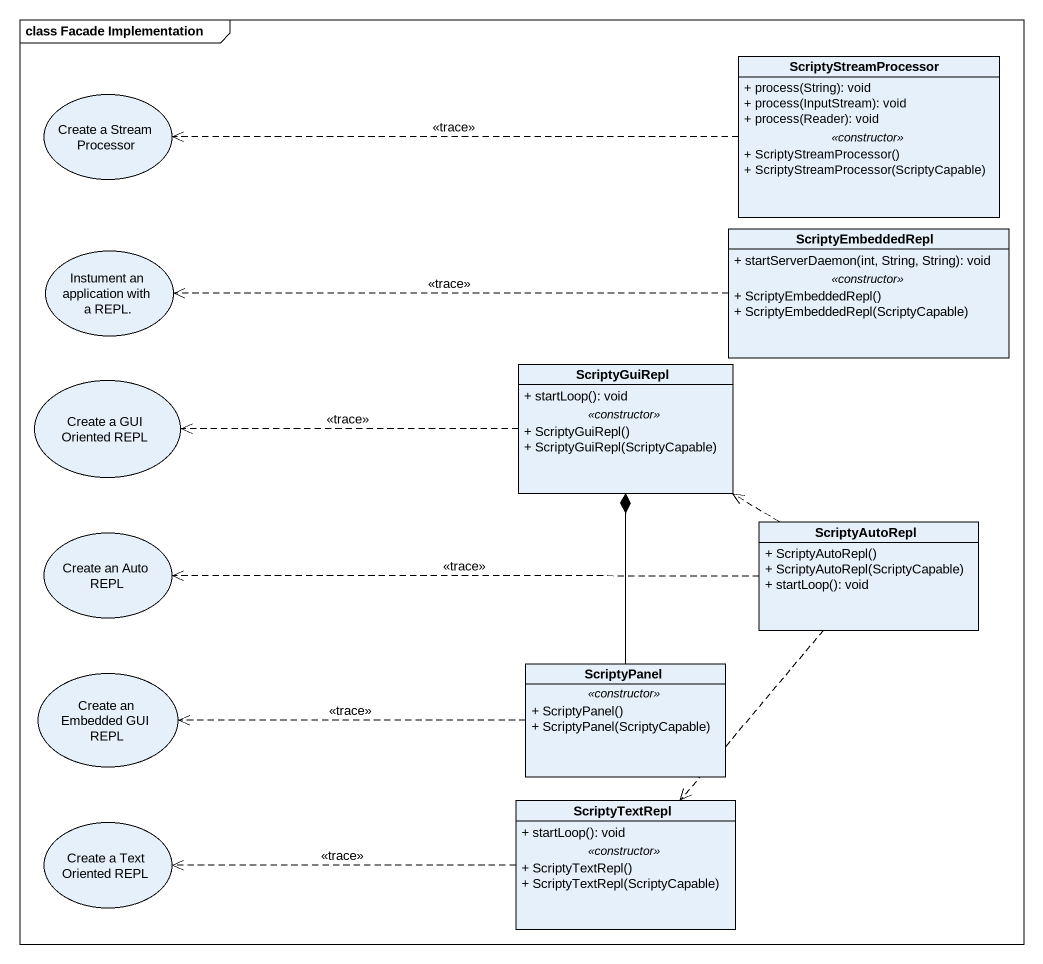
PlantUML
@startuml
mainframe class Facade Implementation
allowmixing
hide circle
hide empty members
skinparam classAttributeIconSize 0
usecase "Create a Stream Processor" as Create_a_Stream_Processor
class ScriptyStreamProcessor {
  + process(String): void
  + process(InputStream): void
  + process(Reader): void
  .. <<constructor>> ..
  + ScriptyStreamProcessor()
  + ScriptyStreamProcessor(ScriptyCapable)
}
usecase "Instument an application with a REPL." as Instument_an_application
class ScriptyEmbeddedRepl {
  + startServerDaemon(int, String, String): void
  .. <<constructor>> ..
  + ScriptyEmbeddedRepl()
  + ScriptyEmbeddedRepl(ScriptyCapable)
}
usecase "Create a GUI Oriented REPL" as Create_a_GUI_Oriented_REPL
class ScriptyGuiRepl {
  + startLoop(): void
  .. <<constructor>> ..
  + ScriptyGuiRepl()
  + ScriptyGuiRepl(ScriptyCapable)
}
usecase "Create an Auto REPL" as Create_an_Auto_REPL
class ScriptyAutoRepl {
  + ScriptyAutoRepl()
  + ScriptyAutoRepl(ScriptyCapable)
  + startLoop(): void
}
usecase "Create an Embedded GUI REPL" as Create_an_Embedded_GUI_REPL
class ScriptyPanel {
  .. <<constructor>> ..
  + ScriptyPanel()
  + ScriptyPanel(ScriptyCapable)
}
usecase "Create a Text Oriented REPL" as Create_a_Text_Oriented_REPL
class ScriptyTextRepl {
  + startLoop(): void
  .. <<constructor>> ..
  + ScriptyTextRepl()
  + ScriptyTextRepl(ScriptyCapable)
}
ScriptyStreamProcessor .left.> Create_a_Stream_Processor : <<trace>>
ScriptyEmbeddedRepl .left.> Instument_an_application : <<trace>>
ScriptyGuiRepl .left.> Create_a_GUI_Oriented_REPL : <<trace>>
ScriptyAutoRepl .up.> ScriptyGuiRepl
ScriptyAutoRepl .left.> Create_an_Auto_REPL : <<trace>>
ScriptyAutoRepl ..> ScriptyTextRepl
ScriptyPanel -up-* ScriptyGuiRepl
ScriptyPanel .left.> Create_an_Embedded_GUI_REPL : <<trace>>
ScriptyTextRepl .left.> Create_a_Text_Oriented_REPL : <<trace>>
@enduml
